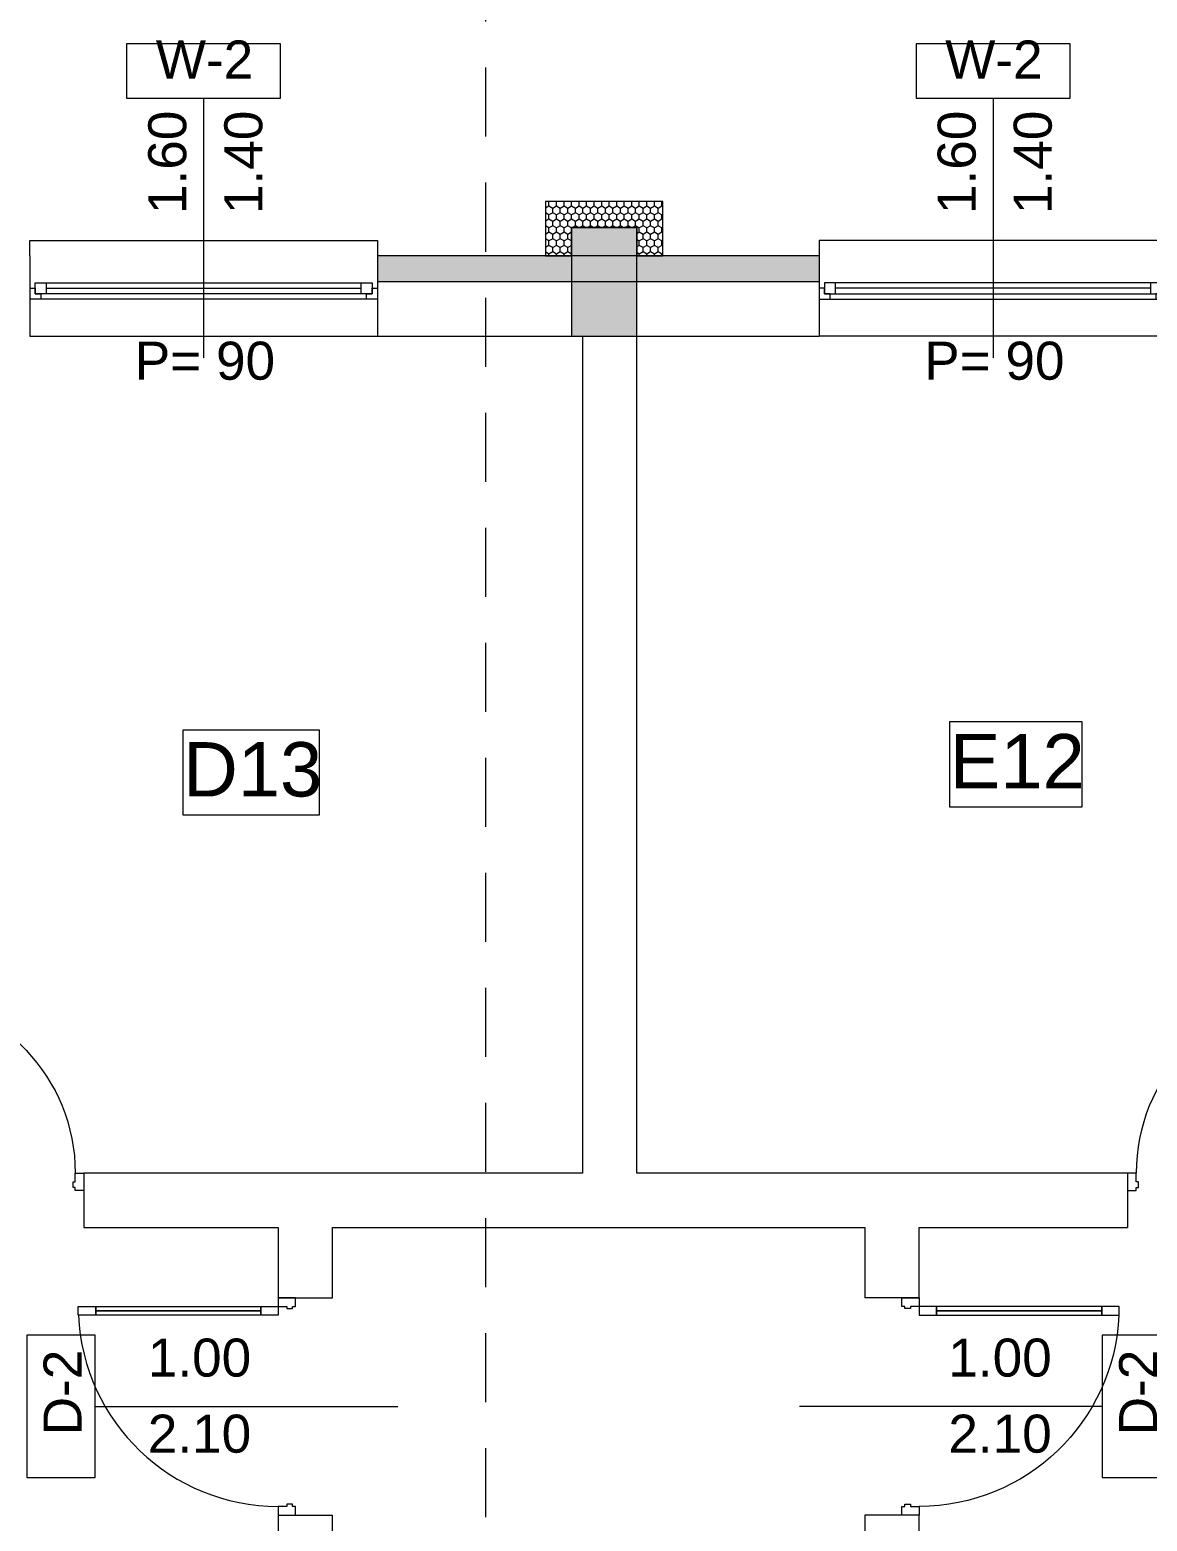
# Model space of a CAD drawing. Header units: feet. Extents: x 2791058 to 2855058, y -67651 to -26651.
# Drawn here: x 2826523 to 2831666, y -50324 to -43464 of the extents above; entities that cross this region are included whole.
import ezdxf
from ezdxf.enums import TextEntityAlignment as Align

# ---------------------------------------------------------------- set-up
doc = ezdxf.new("R2010")
doc.units = ezdxf.units.FT
doc.header["$MEASUREMENT"] = 0
doc.linetypes.add('Long Dashed', pattern=[529.166651, 317.499995, -211.666656])
doc.layers.add('0_muret e jashtme', color=7, linetype='Continuous')
for name, color, linetype, lineweight in [('0_muret e jashtme_Pen_No__1', 7, 'Continuous', 0), ('0_muret e jashtme_Pen_No__19', 255, 'Continuous', 0), ('ARCHICAD Door Markers_Pen_No__60', 230, 'Continuous', 0), ('ARCHICAD Doors_Pen_No__1', 7, 'Continuous', 0), ('ARCHICAD Doors_Pen_No__60', 230, 'Continuous', 0), ('ARCHICAD Window Markers_Pen_No__20', 1, 'Continuous', 0), ('ARCHICAD Windows_Pen_No__20', 1, 'Continuous', 0), ('Shell - Roof_Pen_No__20', 1, 'Continuous', 0), ('Text blocks_Pen_No__2', 8, 'Continuous', 0)]:
    doc.layers.add(name, color=color, linetype=linetype, lineweight=lineweight)
doc.layers.add('0_muret e jashtme_Pen_No__14', color=7, linetype='Continuous', lineweight=0, true_color=0xbd8b17)
doc.styles.add('GENERATED_STYLE_1', font='arial.ttf')
pattern_1 = [(90, (2247653.822, -76224.967), (-34.6410162, 0), [20, -40]), (90, (2247636.502, -76194.967), (-34.6410162, 0), [20, -40]), (150, (2247653.822, -76204.967), (17.320508, 30), [20, -40]), (150, (2247619.18, -76204.967), (17.320508, 30), [20, -40]), (210, (2247653.822, -76224.967), (-17.320508, 30), [20, -40]), (210, (2247619.18, -76224.967), (-17.320508, 30), [20, -40])]

# ---------------------------------------------------------------- blocks, each defined once
blk = doc.blocks.new('Storefront 22')
at = {"layer": 'ARCHICAD Doors_Pen_No__1', "color": 7, "linetype": 'Continuous', "lineweight": 0}
for p, q in [((370, 740), (370, 820)), ((370, 820), (410, 820)), ((410, 820), (410, 740)), ((370, 740), (390, 740)), ((370, 80), (370, 740)), ((410, 740), (370, 740)), ((390, 740), (410, 740)), ((390, 80), (390, 740)), ((390, 740), (390, 80)), ((390, 740), (390, 80)), ((410, 740), (410, 80)), ((390, 80), (370, 80)), ((370, 0), (370, 80)), ((370, 80), (410, 80)), ((410, 80), (390, 80)), ((410, 80), (410, 0)), ((-450, 0), (-450, -80)), ((-410, 0), (-450, 0)), ((-450, 0), (-450, -80)), ((-450, 0), (-450, -80)), ((-410, -40), (-410, 0)), ((410, 0), (370, 0)), ((410, 0), (410, -40)), ((450, 0), (410, 0)), ((450, -80), (450, 0)), ((450, 0), (450, -80)), ((450, 0), (450, -80)), ((-400, -40), (-410, -40)), ((-410, -80), (-410, -65.4)), ((-410, -65.4), (-400, -65.4)), ((-400, -65.4), (-400, -40)), ((410, -40), (400, -40)), ((400, -40), (400, -65.4)), ((400, -65.4), (410, -65.4)), ((410, -65.4), (410, -80)), ((-450, -80), (-410, -80)), ((-450, -80), (-450, -250)), ((410, -80), (450, -80)), ((450, -80), (450, -250))]:
    blk.add_line(p, q, dxfattribs=at)
blk.add_arc((410, 0), 820, 92.79603, 180, dxfattribs=at)
blk = doc.blocks.new('Wall_11', base_point=(2836666.5, -48722.7))
at = {"layer": '0_muret e jashtme_Pen_No__1', "color": 7, "linetype": 'Continuous', "lineweight": 0}
for p, q in [((2826772.3, -48722.7), (2826772.3, -48802.7)), ((2831575.3, -48722.7), (2831575.3, -48802.7)), ((2826772.3, -48802.7), (2826772.3, -48972.7)), ((2831575.3, -48802.7), (2831575.3, -48972.7))]:
    blk.add_line(p, q, dxfattribs=at)
at = {"layer": '0_muret e jashtme_Pen_No__1', "color": 7, "linetype": 'Continuous', "lineweight": 0, "flags": 128}
for points in [[(2829066.5, -48722.7), (2826772.3, -48722.7)], [(2831575.3, -48722.7), (2829316.5, -48722.7)], [(2826772.3, -48972.7), (2827666.5, -48972.7)], [(2827916.5, -48972.7), (2830366.5, -48972.7)], [(2830616.5, -48972.7), (2831575.3, -48972.7)]]:
    blk.add_lwpolyline(points, dxfattribs=at)
at = {"layer": 'ARCHICAD Doors_Pen_No__1', "color": 7, "linetype": 'Continuous', "lineweight": 0, "xscale": -1, "zscale": 1000}
blk.add_blockref('Storefront 22', (2826322.3, -48722.7), dxfattribs=at)
at = {"layer": 'ARCHICAD Doors_Pen_No__1', "color": 7, "linetype": 'Continuous', "lineweight": 0, "zscale": 1000}
blk.add_blockref('Storefront 22', (2832025.3, -48722.7), dxfattribs=at)
blk = doc.blocks.new('Storefront 22_2')
at = {"layer": 'ARCHICAD Doors_Pen_No__60', "color": 230, "linetype": 'Continuous', "lineweight": 0}
for p, q in [((420, 840), (420, 920)), ((420, 920), (460, 920)), ((460, 920), (460, 840)), ((420, 840), (440, 840)), ((420, 80), (420, 840)), ((460, 840), (420, 840)), ((440, 840), (460, 840)), ((440, 80), (440, 840)), ((440, 840), (440, 80)), ((440, 840), (440, 80)), ((460, 840), (460, 80)), ((440, 80), (420, 80)), ((420, 0), (420, 80)), ((420, 80), (460, 80)), ((460, 80), (440, 80)), ((460, 80), (460, 0)), ((-500, 0), (-500, -80)), ((-460, 0), (-500, 0)), ((-500, 0), (-500, -80)), ((-500, 0), (-500, -80)), ((-460, -40), (-460, 0)), ((460, 0), (420, 0)), ((460, 0), (460, -40)), ((500, 0), (460, 0)), ((500, -80), (500, 0)), ((500, 0), (500, -80)), ((500, 0), (500, -80)), ((-450, -40), (-460, -40)), ((-460, -80), (-460, -65.4)), ((-460, -65.4), (-450, -65.4)), ((-450, -65.4), (-450, -40)), ((460, -40), (450, -40)), ((450, -40), (450, -65.4)), ((450, -65.4), (460, -65.4)), ((460, -65.4), (460, -80)), ((-500, -80), (-460, -80)), ((-500, -80), (-500, -250)), ((460, -80), (500, -80)), ((500, -80), (500, -250))]:
    blk.add_line(p, q, dxfattribs=at)
blk.add_arc((460, 0), 920, 92.49191, 180, dxfattribs=at)
blk = doc.blocks.new('D Marker 22')
at = {"layer": 'ARCHICAD Door Markers_Pen_No__60', "color": 230, "linetype": 'Continuous', "lineweight": 0}
for p, q in [((0, -1092.9), (0, 300)), ((-327.2, -1092.9), (-327.2, -1407.1)), ((327.2, -1092.9), (-327.2, -1092.9)), ((327.2, -1407.1), (327.2, -1092.9)), ((-327.2, -1407.1), (327.2, -1407.1))]:
    blk.add_line(p, q, dxfattribs=at)
at = {"layer": 'ARCHICAD Door Markers_Pen_No__60', "color": 230, "lineweight": 0, "style": 'GENERATED_STYLE_1'}
for tag, rotation, p in [('AC_MarkerText_3', 270, (-322.5, -327.3)), ('A', 270, (27.5, -327.3)), ('AC_MarkerText_1', 180, (192.8, -1042.5))]:
    blk.add_attdef(tag, text='', height=175, rotation=rotation, dxfattribs=at).set_placement(p, align=Align.BOTTOM_LEFT)
blk = doc.blocks.new('Wall_20', base_point=(2830616.5, -54272.7))
at = {"layer": '0_muret e jashtme_Pen_No__1', "color": 7, "linetype": 'Continuous', "lineweight": 0}
for p, q in [((2830536.5, -49295.7), (2830366.5, -49295.7)), ((2830616.5, -49295.7), (2830536.5, -49295.7)), ((2830536.5, -50295.7), (2830366.5, -50295.7)), ((2830616.5, -50295.7), (2830536.5, -50295.7))]:
    blk.add_line(p, q, dxfattribs=at)
at = {"layer": '0_muret e jashtme_Pen_No__1', "color": 7, "linetype": 'Continuous', "lineweight": 0, "flags": 128}
for points in [[(2830366.5, -48972.7), (2830366.5, -49295.7)], [(2830616.5, -49295.7), (2830616.5, -48972.7)], [(2830366.5, -50295.7), (2830366.5, -54272.7)], [(2830616.5, -50872.7), (2830616.5, -50295.7)], [(2830616.5, -52072.7), (2830616.5, -51072.7)], [(2830616.5, -54272.7), (2830616.5, -52272.7)]]:
    blk.add_lwpolyline(points, dxfattribs=at)
at = {"layer": 'ARCHICAD Door Markers_Pen_No__60', "color": 230, "linetype": 'Continuous', "lineweight": 0}
ref = blk.add_blockref('D Marker 22', (2830366.5, -49795.7), dxfattribs=dict(at, rotation=90))
ref.add_attrib('A', '1.00', dxfattribs={"color": 230, "lineweight": 0, "height": 175, "rotation": 360, "style": 'GENERATED_STYLE_1'}).set_placement((2830750.9, -49711.1), align=Align.BOTTOM_LEFT)
ref.add_attrib('AC_MarkerText_1', 'D-2', dxfattribs={"color": 230, "lineweight": 0, "height": 175, "rotation": 90, "style": 'GENERATED_STYLE_1'}).set_placement((2831764, -49928.5), align=Align.BOTTOM_LEFT)
ref.add_attrib('AC_MarkerText_3', '2.10', dxfattribs={"color": 230, "lineweight": 0, "height": 175, "rotation": 360, "style": 'GENERATED_STYLE_1'}).set_placement((2830750.9, -50061.1), align=Align.BOTTOM_LEFT)
at = {"layer": 'ARCHICAD Doors_Pen_No__60', "color": 230, "linetype": 'Continuous', "lineweight": 0, "xscale": -1, "zscale": 1000, "rotation": 270}
blk.add_blockref('Storefront 22_2', (2830616.5, -49795.7), dxfattribs=at)
blk = doc.blocks.new('D Marker 22_2')
at = {"layer": 'ARCHICAD Door Markers_Pen_No__60', "color": 230, "linetype": 'Continuous', "lineweight": 0}
for p, q in [((327.2, 1157.1), (-327.2, 1157.1)), ((-327.2, 1157.1), (-327.2, 842.9)), ((327.2, 842.9), (327.2, 1157.1)), ((-327.2, 842.9), (327.2, 842.9)), ((0, 842.9), (0, -550))]:
    blk.add_line(p, q, dxfattribs=at)
at = {"layer": 'ARCHICAD Door Markers_Pen_No__60', "color": 230, "lineweight": 0, "style": 'GENERATED_STYLE_1'}
blk.add_attdef('AC_MarkerText_1', text='', height=175, dxfattribs=at).set_placement((-192.8, 912.5), align=Align.BOTTOM_LEFT)
for tag, p in [('AC_MarkerText_3', (-322.5, 657.1)), ('A', (27.5, 657.1))]:
    blk.add_attdef(tag, text='', height=175, rotation=270, dxfattribs=at).set_placement(p, align=Align.BOTTOM_LEFT)
blk = doc.blocks.new('Wall_21', base_point=(2827666.5, -54272.7))
at = {"layer": '0_muret e jashtme_Pen_No__1', "color": 7, "linetype": 'Continuous', "lineweight": 0}
for p, q in [((2827666.5, -49295.7), (2827746.5, -49295.7)), ((2827746.5, -49295.7), (2827916.5, -49295.7)), ((2827666.5, -50295.7), (2827746.5, -50295.7)), ((2827746.5, -50295.7), (2827916.5, -50295.7))]:
    blk.add_line(p, q, dxfattribs=at)
at = {"layer": '0_muret e jashtme_Pen_No__1', "color": 7, "linetype": 'Continuous', "lineweight": 0, "flags": 128}
for points in [[(2827666.5, -48972.7), (2827666.5, -49295.7)], [(2827916.5, -49295.7), (2827916.5, -48972.7)], [(2827666.5, -50295.7), (2827666.5, -50872.7)], [(2827916.5, -54272.7), (2827916.5, -50295.7)], [(2827666.5, -51072.7), (2827666.5, -52072.7)], [(2827666.5, -52272.7), (2827666.5, -54272.7)]]:
    blk.add_lwpolyline(points, dxfattribs=at)
at = {"layer": 'ARCHICAD Door Markers_Pen_No__60', "color": 230, "linetype": 'Continuous', "lineweight": 0}
ref = blk.add_blockref('D Marker 22_2', (2827666.5, -49795.7), dxfattribs=dict(at, rotation=90))
ref.add_attrib('A', '1.00', dxfattribs={"color": 230, "lineweight": 0, "height": 175, "rotation": 360, "style": 'GENERATED_STYLE_1'}).set_placement((2827066.5, -49711.1), align=Align.BOTTOM_LEFT)
ref.add_attrib('AC_MarkerText_1', 'D-2', dxfattribs={"color": 230, "lineweight": 0, "height": 175, "rotation": 90, "style": 'GENERATED_STYLE_1'}).set_placement((2826814, -49928.5), align=Align.BOTTOM_LEFT)
ref.add_attrib('AC_MarkerText_3', '2.10', dxfattribs={"color": 230, "lineweight": 0, "height": 175, "rotation": 360, "style": 'GENERATED_STYLE_1'}).set_placement((2827066.5, -50061.1), align=Align.BOTTOM_LEFT)
at = {"layer": 'ARCHICAD Doors_Pen_No__60', "color": 230, "linetype": 'Continuous', "lineweight": 0, "zscale": 1000, "rotation": 90}
blk.add_blockref('Storefront 22_2', (2827666.5, -49795.7), dxfattribs=at)
blk = doc.blocks.new('Window 22_2')
at = {"layer": 'ARCHICAD Windows_Pen_No__20', "color": 1, "linetype": 'Continuous', "lineweight": 0}
for p, q in [((-800, 150), (-800, 220)), ((-800, 220), (800, 220)), ((800, 220), (800, 150)), ((-800, 150), (-800, 30)), ((800, 150), (800, 30)), ((-800, 30), (-800, 0)), ((-800, 0), (-775, 0)), ((-800, 0), (-800, -50)), ((-800, 0), (-800, -50)), ((-775, 25), (-725, 25)), ((-775, -25), (-775, 25)), ((-775, 0), (-775, -25)), ((-725, 25), (725, 25)), ((-725, 25), (-725, -25)), ((-725, 25), (725, 25)), ((-725, 0), (725, 0)), ((725, -25), (725, 25)), ((725, 25), (775, 25)), ((775, 25), (775, -25)), ((775, -25), (775, 0)), ((775, 0), (800, 0)), ((800, 30), (800, 0)), ((800, 0), (800, -50)), ((800, 0), (800, -50)), ((-750, -50), (-800, -50)), ((-800, -50), (-800, -220)), ((-775, -25), (-750, -25)), ((-725, -25), (-775, -25)), ((-750, -25), (-750, -50)), ((750, -50), (-750, -50)), ((725, -25), (-725, -25)), ((775, -25), (725, -25)), ((750, -50), (750, -25)), ((750, -25), (775, -25)), ((800, -50), (750, -50)), ((800, -50), (800, -220)), ((-800, -220), (800, -220))]:
    blk.add_line(p, q, dxfattribs=at)
blk = doc.blocks.new('W Marker 22')
at = {"layer": 'ARCHICAD Window Markers_Pen_No__20', "color": 1, "linetype": 'Continuous', "lineweight": 0}
for p, q in [((354.4, 975), (-354.4, 975)), ((-354.4, 975), (-354.4, 725)), ((354.4, 725), (354.4, 975)), ((-354.4, 725), (354.4, 725)), ((0, 725), (0, -470))]:
    blk.add_line(p, q, dxfattribs=at)
at = {"layer": 'ARCHICAD Window Markers_Pen_No__20', "color": 1, "lineweight": 0, "style": 'GENERATED_STYLE_1'}
for tag, rotation, p in [('AC_MarkerText_1', 180, (220, 1054.6)), ('AC_MarkerText_2_0', 270, (-322.5, 657.1)), ('AC_MarkerText_2_1', 270, (27.5, 657.1)), ('AC_MarkerText_4', 180, (416.8, -328))]:
    blk.add_attdef(tag, text='', height=175, rotation=rotation, dxfattribs=at).set_placement(p, align=Align.BOTTOM_LEFT)

msp = doc.modelspace()

# ---------------------------------------------------------------- hatches: boundary and pattern name
at = {"layer": '0_muret e jashtme_Pen_No__14', "linetype": 'Continuous', "lineweight": 0, "true_color": 0xbd8b17}
h = msp.add_hatch(dxfattribs=at)
h.set_pattern_fill('STYROFOAM_SM_INSULATION', color=42, style=0, pattern_type=2)
h.set_pattern_definition(pattern_1)
h.paths.add_polyline_path([(2829436.457, -44502.699), (2829436.457, -44252.699), (2828896.457, -44252.699), (2828896.457, -44502.699), (2829016.457, -44502.699), (2829016.457, -44372.699), (2829316.457, -44372.699), (2829316.457, -44502.699)])
h = msp.add_hatch(dxfattribs=at)
h.set_pattern_fill('STYROFOAM_SM_INSULATION', color=42, style=0, pattern_type=2)
h.set_pattern_definition(pattern_1)
h.paths.add_polyline_path([(2828123.359, -44622.699), (2830156.397, -44622.699), (2830156.397, -44502.699), (2828123.359, -44502.699)])
at = {"layer": '0_muret e jashtme_Pen_No__19', "linetype": 'Continuous', "lineweight": 0}
msp.add_hatch(color=255, dxfattribs=at).paths.add_polyline_path([(2829316.457, -44872.699), (2829316.457, -44372.699), (2829016.457, -44372.699), (2829016.457, -44872.699)])

# ---------------------------------------------------------------- linework, layer by layer
at = {"layer": '0_muret e jashtme_Pen_No__1', "color": 7, "linetype": 'Continuous', "lineweight": 0}
for p, q in [((2828123.359, -44502.699), (2828123.359, -44622.699)), ((2830156.397, -44502.699), (2830156.397, -44622.699)), ((2830156.397, -44622.699), (2828123.359, -44622.699)), ((2828123.359, -44622.699), (2828123.359, -44652.699)), ((2828123.359, -44652.699), (2828123.359, -44702.699)), ((2830156.397, -44622.699), (2830156.397, -44652.699)), ((2830156.397, -44652.699), (2830156.397, -44702.699)), ((2828123.359, -44702.699), (2828123.359, -44872.699)), ((2830156.397, -44702.699), (2830156.397, -44872.699))]:
    msp.add_line(p, q, dxfattribs=at)
at = {"layer": '0_muret e jashtme_Pen_No__1', "color": 7, "linetype": 'Continuous', "lineweight": 0, "flags": 128}
for points in [[(2829436.457, -44502.699), (2829436.457, -44252.699), (2828896.457, -44252.699), (2828896.457, -44502.699), (2829016.457, -44502.699), (2829016.457, -44372.699), (2829316.457, -44372.699), (2829316.457, -44502.699)], [(2829316.457, -44872.699), (2829316.457, -44372.699), (2829016.457, -44372.699), (2829016.457, -44872.699)]]:
    msp.add_lwpolyline(points, close=True, dxfattribs=at)
for points in [[(2830156.397, -44502.699), (2828123.359, -44502.699)], [(2828123.359, -44872.699), (2829066.457, -44872.699)], [(2829066.457, -44872.699), (2829066.457, -48722.699)], [(2829316.457, -44872.699), (2830156.397, -44872.699)], [(2829316.457, -48722.699), (2829316.457, -44872.699)]]:
    msp.add_lwpolyline(points, dxfattribs=at)
at = {"layer": 'Shell - Roof_Pen_No__20', "color": 1, "linetype": 'Long Dashed', "lineweight": 0}
msp.add_line((2828620.973, -37816.597), (2828620.973, -59408.476), dxfattribs=at)
at = {"layer": 'Text blocks_Pen_No__2', "color": 8, "linetype": 'Continuous', "lineweight": 0, "flags": 128}
for points in [[(2830757.192, -46645.948), (2831365.192, -46645.948), (2831365.192, -47038.806), (2830757.192, -47038.806)], [(2827228.581, -46683.004), (2827854.872, -46683.004), (2827854.872, -47075.861), (2827228.581, -47075.861)]]:
    msp.add_lwpolyline(points, close=True, dxfattribs=at)

# ---------------------------------------------------------------- block references
at = {"layer": '0_muret e jashtme', "color": 7, "lineweight": 0}
for name, p in [('Wall_11', (2836666.457, -48722.699)), ('Wall_21', (2827666.457, -54272.699)), ('Wall_20', (2830616.457, -54272.699))]:
    msp.add_blockref(name, p, dxfattribs=at)
at = {"layer": 'ARCHICAD Window Markers_Pen_No__20', "color": 1, "linetype": 'Continuous', "lineweight": 0}
ref = msp.add_blockref('W Marker 22', (2827323.359, -44502.699), dxfattribs=at)
ref.add_attrib('AC_MarkerText_1', 'W-2', dxfattribs={"color": 1, "lineweight": 0, "height": 175, "style": 'GENERATED_STYLE_1'}).set_placement((2827103.358, -43740.198), align=Align.BOTTOM_LEFT)
ref.add_attrib('AC_MarkerText_2', '1.60', dxfattribs={"color": 1, "lineweight": 0, "height": 175, "rotation": 90, "style": 'GENERATED_STYLE_1'}).set_placement((2827295.859, -44311.18), align=Align.BOTTOM_LEFT)
ref.add_attrib('AC_MarkerText_3', '1.40', dxfattribs={"color": 1, "lineweight": 0, "height": 175, "rotation": 90, "style": 'GENERATED_STYLE_1'}).set_placement((2827645.859, -44311.18), align=Align.BOTTOM_LEFT)
ref.add_attrib('AC_MarkerText_4', 'P= 90', dxfattribs={"color": 1, "lineweight": 0, "height": 175, "style": 'GENERATED_STYLE_1'}).set_placement((2827006.559, -45125.578), align=Align.BOTTOM_LEFT)
ref = msp.add_blockref('W Marker 22', (2830956.397, -44502.699), dxfattribs=at)
ref.add_attrib('AC_MarkerText_1', 'W-2', dxfattribs={"color": 1, "lineweight": 0, "height": 175, "style": 'GENERATED_STYLE_1'}).set_placement((2830736.396, -43740.198), align=Align.BOTTOM_LEFT)
ref.add_attrib('AC_MarkerText_2', '1.60', dxfattribs={"color": 1, "lineweight": 0, "height": 175, "rotation": 90, "style": 'GENERATED_STYLE_1'}).set_placement((2830928.897, -44311.18), align=Align.BOTTOM_LEFT)
ref.add_attrib('AC_MarkerText_3', '1.40', dxfattribs={"color": 1, "lineweight": 0, "height": 175, "rotation": 90, "style": 'GENERATED_STYLE_1'}).set_placement((2831278.897, -44311.18), align=Align.BOTTOM_LEFT)
ref.add_attrib('AC_MarkerText_4', 'P= 90', dxfattribs={"color": 1, "lineweight": 0, "height": 175, "style": 'GENERATED_STYLE_1'}).set_placement((2830639.597, -45125.578), align=Align.BOTTOM_LEFT)
at = {"layer": 'ARCHICAD Windows_Pen_No__20', "color": 1, "linetype": 'Continuous', "lineweight": 0, "zscale": 1000}
msp.add_blockref('Window 22_2', (2827323.359, -44652.699), dxfattribs=at)
at = {"layer": 'ARCHICAD Windows_Pen_No__20', "color": 1, "linetype": 'Continuous', "lineweight": 0, "xscale": -1, "zscale": 1000}
msp.add_blockref('Window 22_2', (2830956.397, -44652.699), dxfattribs=at)

# ---------------------------------------------------------------- texts
at = {"layer": 'Text blocks_Pen_No__2', "color": 8, "linetype": 'Continuous', "lineweight": 0, "char_height": 250, "attachment_point": 1, "style": 'GENERATED_STYLE_1'}
for s, insert in [('\\A1;{\\pql;\\fArial|b0|i0|c0|p34;E1\\fArial|b0|i0|c0|p34;2}', (2830757.192, -46703.091)), ('\\A1;{\\pql;\\fArial|b0|i0|c0|p34;D1\\fArial|b0|i0|c0|p34;3}', (2827228.581, -46740.147))]:
    msp.add_mtext(s, dxfattribs=dict(at, insert=insert))

doc.saveas('drawing.dxf')
